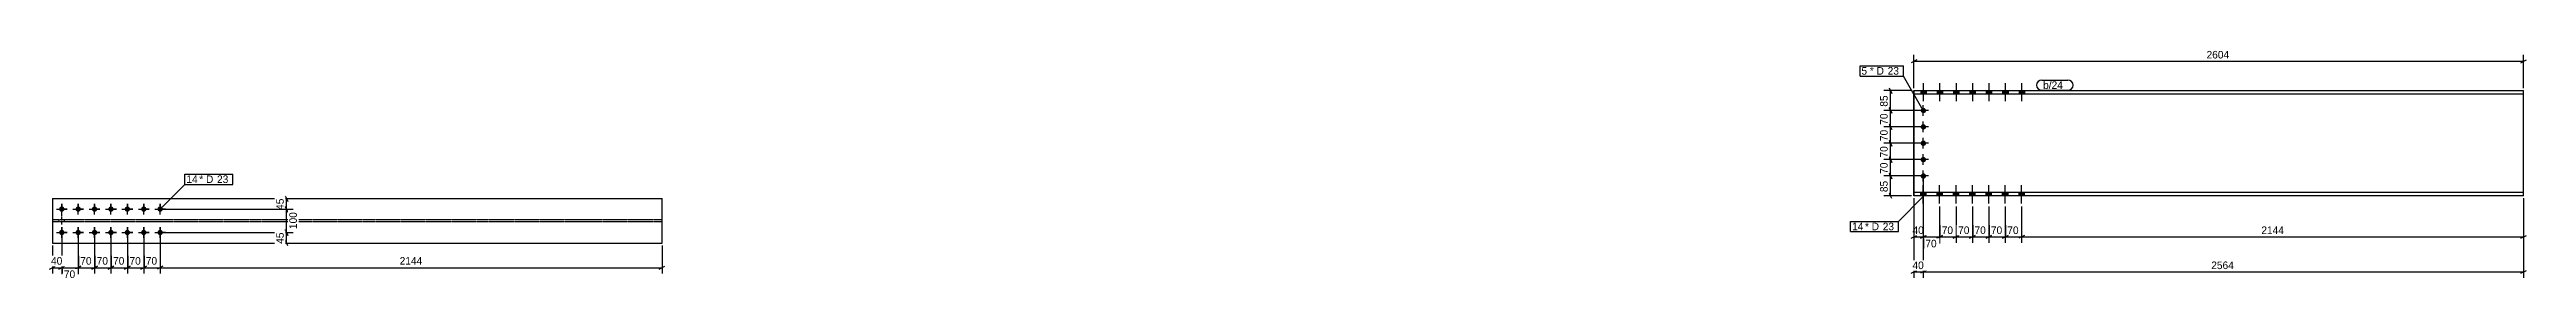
# Model space of a CAD drawing. Header units: millimetres. Extents: x 32 to 10610, y 26 to 1008.
import ezdxf

# ---------------------------------------------------------------- set-up
doc = ezdxf.new("R2010")
doc.units = ezdxf.units.MM
doc.linetypes.add('DXK_LINE_DOT2', pattern=[3.9198, 1.9599, -1.9599])
doc.linetypes.add('DXK_LINE_DOT4', pattern=[0.9408, 0.4704, -0.4704])
doc.styles.add('Comic Sans MS', font='COMIC.TTF', dxfattribs={"height": 0.2})

msp = doc.modelspace()

# ---------------------------------------------------------------- hatches: boundary and pattern name
at = {"linetype": 'Continuous'}
for points in [[(8046, 833), (8023, 833), (8023, 818), (8046, 818)], [(8046, 833), (8023, 833), (8023, 818), (8046, 818)], [(8046, 748), (8046, 745), (8045, 743), (8044, 741), (8042, 739), (8040, 738), (8038, 737), (8035, 736), (8033, 736), (8031, 737), (8029, 738), (8027, 739), (8025, 741), (8024, 743), (8023, 745), (8023, 748), (8023, 750), (8024, 752), (8025, 754), (8027, 756), (8029, 758), (8031, 759), (8033, 759), (8035, 759), (8038, 759), (8040, 758), (8042, 756), (8044, 754), (8045, 752), (8046, 750)], [(8116, 833), (8093, 833), (8093, 818), (8116, 818)], [(8116, 833), (8093, 833), (8093, 818), (8116, 818)], [(8186, 833), (8163, 833), (8163, 818), (8186, 818)], [(8186, 833), (8163, 833), (8163, 818), (8186, 818)], [(8256, 833), (8233, 833), (8233, 818), (8256, 818)], [(8256, 833), (8233, 833), (8233, 818), (8256, 818)], [(8326, 833), (8303, 833), (8303, 818), (8326, 818)], [(8326, 833), (8303, 833), (8303, 818), (8326, 818)], [(8396, 833), (8373, 833), (8373, 818), (8396, 818)], [(8396, 833), (8373, 833), (8373, 818), (8396, 818)], [(8466, 833), (8443, 833), (8443, 818), (8466, 818)], [(8466, 833), (8443, 833), (8443, 818), (8466, 818)], [(8046, 678), (8046, 675), (8045, 673), (8044, 671), (8042, 669), (8040, 668), (8038, 667), (8035, 666), (8033, 666), (8031, 667), (8029, 668), (8027, 669), (8025, 671), (8024, 673), (8023, 675), (8023, 678), (8023, 680), (8024, 682), (8025, 684), (8027, 686), (8029, 688), (8031, 689), (8033, 689), (8035, 689), (8038, 689), (8040, 688), (8042, 686), (8044, 684), (8045, 682), (8046, 680)], [(8046, 608), (8046, 605), (8045, 603), (8044, 601), (8042, 599), (8040, 598), (8038, 597), (8035, 596), (8033, 596), (8031, 597), (8029, 598), (8027, 599), (8025, 601), (8024, 603), (8023, 605), (8023, 608), (8023, 610), (8024, 612), (8025, 614), (8027, 616), (8029, 618), (8031, 619), (8033, 619), (8035, 619), (8038, 619), (8040, 618), (8042, 616), (8044, 614), (8045, 612), (8046, 610)], [(8046, 538), (8046, 535), (8045, 533), (8044, 531), (8042, 529), (8040, 528), (8038, 527), (8035, 526), (8033, 526), (8031, 527), (8029, 528), (8027, 529), (8025, 531), (8024, 533), (8023, 535), (8023, 538), (8023, 540), (8024, 542), (8025, 544), (8027, 546), (8029, 548), (8031, 549), (8033, 549), (8035, 549), (8038, 549), (8040, 548), (8042, 546), (8044, 544), (8045, 542), (8046, 540)], [(8046, 468), (8046, 465), (8045, 463), (8044, 461), (8042, 459), (8040, 458), (8038, 457), (8035, 456), (8033, 456), (8031, 457), (8029, 458), (8027, 459), (8025, 461), (8024, 463), (8023, 465), (8023, 468), (8023, 470), (8024, 472), (8025, 474), (8027, 476), (8029, 478), (8031, 479), (8033, 479), (8035, 479), (8038, 479), (8040, 478), (8042, 476), (8044, 474), (8045, 472), (8046, 470)], [(84, 338, -1), (84, 315, -1)], [(154, 338, -1), (154, 315, -1)], [(224, 338, -1), (224, 315, -1)], [(294, 338, -1), (294, 315, -1)], [(364, 338, -1), (364, 315, -1)], [(434, 338, -1), (434, 315, -1)], [(504, 338, -1), (504, 315, -1)], [(8046, 397), (8023, 397), (8023, 383), (8046, 383)], [(8046, 397), (8023, 397), (8023, 383), (8046, 383)], [(8116, 397), (8093, 397), (8093, 383), (8116, 383)], [(8116, 397), (8093, 397), (8093, 383), (8116, 383)], [(8186, 397), (8163, 397), (8163, 383), (8186, 383)], [(8186, 397), (8163, 397), (8163, 383), (8186, 383)], [(8256, 397), (8233, 397), (8233, 383), (8256, 383)], [(8256, 397), (8233, 397), (8233, 383), (8256, 383)], [(8326, 397), (8303, 397), (8303, 383), (8326, 383)], [(8326, 397), (8303, 397), (8303, 383), (8326, 383)], [(8396, 397), (8373, 397), (8373, 383), (8396, 383)], [(8396, 397), (8373, 397), (8373, 383), (8396, 383)], [(8466, 397), (8443, 397), (8443, 383), (8466, 383)], [(8466, 397), (8443, 397), (8443, 383), (8466, 383)], [(84, 238, -1), (84, 215, -1)], [(154, 238, -1), (154, 215, -1)], [(224, 238, -1), (224, 215, -1)], [(294, 238, -1), (294, 215, -1)], [(364, 238, -1), (364, 215, -1)], [(434, 238, -1), (434, 215, -1)], [(504, 238, -1), (504, 215, -1)]]:
    msp.add_hatch(color=3, dxfattribs=at).paths.add_polyline_path(points)

# ---------------------------------------------------------------- linework, layer by layer
at = {"color": 8, "linetype": 'Continuous'}
for p, q in [((8006, 964), (7982, 952)), ((7994, 843), (7994, 986)), ((7994, 958), (10598, 958)), ((10586, 952), (10610, 964)), ((10598, 843), (10598, 986)), ((7984, 833), (7866, 833)), ((8024, 748), (7866, 748)), ((7888, 845), (7900, 821)), ((7900, 736), (7888, 760)), ((7894, 748), (7894, 833)), ((8024, 678), (7866, 678)), ((7900, 666), (7888, 690)), ((8024, 608), (7866, 608)), ((8024, 538), (7866, 538)), ((7900, 596), (7888, 620)), ((7900, 526), (7888, 550)), ((8024, 468), (7866, 468)), ((7900, 456), (7888, 480)), ((514, 371), (1070, 371)), ((514, 326), (1070, 326)), ((1038, 383), (1050, 359)), ((1050, 314), (1038, 338)), ((1044, 326), (1044, 371)), ((7984, 383), (7866, 383)), ((7900, 371), (7888, 395)), ((7994, 373), (7994, 182)), ((8034, 338), (8034, 182)), ((8104, 338), (8104, 182)), ((8174, 338), (8174, 182)), ((8244, 338), (8244, 182)), ((8314, 338), (8314, 182)), ((8384, 338), (8384, 182)), ((8454, 338), (8454, 182)), ((8454, 338), (8454, 182)), ((10598, 373), (10598, 182)), ((10598, 373), (10598, 32)), ((84, 216), (84, 48)), ((154, 216), (154, 51)), ((224, 216), (224, 51)), ((294, 216), (294, 51)), ((364, 216), (364, 51)), ((434, 216), (434, 51)), ((504, 216), (504, 51)), ((504, 216), (504, 51)), ((514, 226), (1072, 226)), ((1050, 214), (1038, 238)), ((7982, 202), (8006, 214)), ((8046, 214), (8022, 202)), ((8092, 202), (8116, 214)), ((8186, 214), (8162, 202)), ((8232, 202), (8256, 214)), ((8302, 202), (8326, 214)), ((8372, 202), (8396, 214)), ((8466, 214), (8442, 202)), ((8466, 214), (8442, 202)), ((10586, 202), (10610, 214)), ((514, 181), (1070, 181)), ((2648, 171), (2648, 51)), ((7994, 208), (8034, 208)), ((8104, 208), (8174, 208)), ((8384, 208), (8454, 208)), ((8454, 208), (10598, 208)), ((72, 70), (96, 82)), ((142, 70), (166, 82)), ((212, 70), (236, 82)), ((282, 70), (306, 82)), ((352, 70), (376, 82)), ((422, 70), (446, 82)), ((434, 76), (504, 76)), ((516, 82), (492, 70)), ((516, 82), (492, 70)), ((504, 76), (2648, 76)), ((2636, 70), (2660, 82)), ((7982, 52), (8006, 64)), ((7994, 58), (8034, 58)), ((8046, 64), (8022, 52)), ((8046, 64), (8022, 52)), ((8034, 58), (10598, 58)), ((10586, 52), (10610, 64))]:
    msp.add_line(p, q, dxfattribs=at)
at = {"color": 3, "linetype": 'Continuous'}
for p, q in [((8034, 865), (8034, 787)), ((8034, 865), (8034, 787)), ((8104, 865), (8104, 787)), ((8104, 865), (8104, 787)), ((8174, 865), (8174, 787)), ((8174, 865), (8174, 787)), ((8244, 865), (8244, 787)), ((8244, 865), (8244, 787)), ((8314, 865), (8314, 787)), ((8314, 865), (8314, 787)), ((8384, 865), (8384, 787)), ((8384, 865), (8384, 787)), ((8454, 865), (8454, 787)), ((8454, 865), (8454, 787)), ((8057, 748), (8011, 748)), ((8023, 833), (8023, 818)), ((8023, 833), (8023, 818)), ((8034, 725), (8034, 771)), ((8046, 833), (8046, 818)), ((8046, 833), (8046, 818)), ((8093, 833), (8093, 818)), ((8093, 833), (8093, 818)), ((8116, 833), (8116, 818)), ((8116, 833), (8116, 818)), ((8163, 833), (8163, 818)), ((8163, 833), (8163, 818)), ((8186, 833), (8186, 818)), ((8186, 833), (8186, 818)), ((8233, 833), (8233, 818)), ((8233, 833), (8233, 818)), ((8256, 833), (8256, 818)), ((8256, 833), (8256, 818)), ((8303, 833), (8303, 818)), ((8303, 833), (8303, 818)), ((8326, 833), (8326, 818)), ((8326, 833), (8326, 818)), ((8373, 833), (8373, 818)), ((8373, 833), (8373, 818)), ((8396, 833), (8396, 818)), ((8396, 833), (8396, 818)), ((8443, 833), (8443, 818)), ((8443, 833), (8443, 818)), ((8466, 833), (8466, 818)), ((8466, 833), (8466, 818)), ((8057, 678), (8011, 678)), ((8034, 655), (8034, 701)), ((8057, 608), (8011, 608)), ((8057, 538), (8011, 538)), ((8034, 585), (8034, 631)), ((8034, 515), (8034, 561)), ((8057, 468), (8011, 468)), ((8034, 445), (8034, 491)), ((8034, 350), (8034, 429)), ((8034, 350), (8034, 429)), ((8104, 350), (8104, 429)), ((8104, 350), (8104, 429)), ((8174, 350), (8174, 429)), ((8174, 350), (8174, 429)), ((8244, 350), (8244, 429)), ((8244, 350), (8244, 429)), ((8314, 350), (8314, 429)), ((8314, 350), (8314, 429)), ((8384, 350), (8384, 429)), ((8384, 350), (8384, 429)), ((8454, 350), (8454, 429)), ((8454, 350), (8454, 429)), ((61, 326), (107, 326)), ((61, 326), (77, 326)), ((84, 303), (84, 349)), ((84, 349), (84, 334)), ((84, 303), (84, 319)), ((107, 326), (92, 326)), ((131, 326), (177, 326)), ((131, 326), (147, 326)), ((154, 303), (154, 349)), ((154, 349), (154, 334)), ((154, 303), (154, 319)), ((177, 326), (162, 326)), ((201, 326), (247, 326)), ((201, 326), (217, 326)), ((224, 303), (224, 349)), ((224, 349), (224, 334)), ((224, 303), (224, 319)), ((247, 326), (232, 326)), ((271, 326), (317, 326)), ((271, 326), (287, 326)), ((294, 303), (294, 349)), ((294, 349), (294, 334)), ((294, 303), (294, 319)), ((317, 326), (302, 326)), ((341, 326), (387, 326)), ((341, 326), (357, 326)), ((364, 303), (364, 349)), ((364, 349), (364, 334)), ((364, 303), (364, 319)), ((387, 326), (372, 326)), ((411, 326), (457, 326)), ((411, 326), (427, 326)), ((434, 303), (434, 349)), ((434, 349), (434, 334)), ((434, 303), (434, 319)), ((457, 326), (442, 326)), ((481, 326), (527, 326)), ((481, 326), (497, 326)), ((504, 303), (504, 349)), ((504, 349), (504, 334)), ((504, 303), (504, 319)), ((527, 326), (512, 326)), ((8023, 383), (8023, 397)), ((8023, 383), (8023, 397)), ((8046, 383), (8046, 397)), ((8046, 383), (8046, 397)), ((8093, 383), (8093, 397)), ((8093, 383), (8093, 397)), ((8116, 383), (8116, 397)), ((8116, 383), (8116, 397)), ((8163, 383), (8163, 397)), ((8163, 383), (8163, 397)), ((8186, 383), (8186, 397)), ((8186, 383), (8186, 397)), ((8233, 383), (8233, 397)), ((8233, 383), (8233, 397)), ((8256, 383), (8256, 397)), ((8256, 383), (8256, 397)), ((8303, 383), (8303, 397)), ((8303, 383), (8303, 397)), ((8326, 383), (8326, 397)), ((8326, 383), (8326, 397)), ((8373, 383), (8373, 397)), ((8373, 383), (8373, 397)), ((8396, 383), (8396, 397)), ((8396, 383), (8396, 397)), ((8443, 383), (8443, 397)), ((8443, 383), (8443, 397)), ((8466, 383), (8466, 397)), ((8466, 383), (8466, 397)), ((61, 226), (107, 226)), ((61, 226), (77, 226)), ((84, 203), (84, 249)), ((84, 249), (84, 234)), ((84, 203), (84, 219)), ((107, 226), (92, 226)), ((131, 226), (177, 226)), ((131, 226), (147, 226)), ((154, 203), (154, 249)), ((154, 249), (154, 234)), ((154, 203), (154, 219)), ((177, 226), (162, 226)), ((201, 226), (247, 226)), ((201, 226), (217, 226)), ((224, 203), (224, 249)), ((224, 249), (224, 234)), ((224, 203), (224, 219)), ((247, 226), (232, 226)), ((271, 226), (317, 226)), ((271, 226), (287, 226)), ((294, 203), (294, 249)), ((294, 249), (294, 234)), ((294, 203), (294, 219)), ((317, 226), (302, 226)), ((341, 226), (387, 226)), ((341, 226), (357, 226)), ((364, 203), (364, 249)), ((364, 249), (364, 234)), ((364, 203), (364, 219)), ((387, 226), (372, 226)), ((411, 226), (457, 226)), ((411, 226), (427, 226)), ((434, 203), (434, 249)), ((434, 249), (434, 234)), ((434, 203), (434, 219)), ((457, 226), (442, 226)), ((481, 226), (527, 226)), ((481, 226), (497, 226)), ((504, 203), (504, 249)), ((504, 249), (504, 234)), ((504, 203), (504, 219)), ((527, 226), (512, 226))]:
    msp.add_line(p, q, dxfattribs=at)
at = {"color": 7, "linetype": 'Continuous'}
for p, q in [((7994, 818), (7994, 833)), ((7994, 833), (10598, 833)), ((7994, 397), (7994, 818)), ((10598, 818), (7994, 818)), ((10598, 383), (10598, 833)), ((44, 371), (44, 181)), ((44, 371), (2648, 371)), ((2648, 181), (2648, 371)), ((7994, 383), (7994, 397)), ((10598, 397), (7994, 397)), ((10598, 383), (7994, 383)), ((44, 181), (2648, 181))]:
    msp.add_line(p, q, dxfattribs=at)
at = {"color": 7, "linetype": 'DXK_LINE_DOT4'}
for p, q in [((7994, 833), (7994, 833)), ((7994, 833), (7994, 818)), ((7994, 818), (7994, 818)), ((7994, 818), (7994, 818)), ((7994, 818), (7994, 397)), ((7994, 397), (7994, 397)), ((7994, 397), (7994, 397)), ((7994, 397), (7994, 383)), ((7994, 383), (7994, 383)), ((2648, 281), (44, 281)), ((2648, 272), (44, 272))]:
    msp.add_line(p, q, dxfattribs=at)
at = {"color": 3, "linetype": 'DXK_LINE_DOT2'}
for p, q in [((84, 259), (84, 322)), ((84, 259), (84, 322)), ((84, 259), (84, 322)), ((84, 259), (84, 322)), ((84, 259), (84, 322)), ((73, 272), (73, 281)), ((73, 272), (73, 281)), ((73, 272), (73, 281)), ((73, 272), (73, 281)), ((73, 272), (73, 281)), ((96, 272), (96, 281)), ((96, 272), (96, 281)), ((96, 272), (96, 281)), ((96, 272), (96, 281)), ((96, 272), (96, 281))]:
    msp.add_line(p, q, dxfattribs=at)

# ---------------------------------------------------------------- wipeouts: each hides what was drawn before it
at = {"color": 0}
for points in [[(7796, 901), (7796, 933), (7770, 933), (7770, 901)], [(662, 438), (662, 470), (616, 470), (616, 438)], [(7775, 236), (7775, 268), (7730, 268), (7730, 236)]]:
    msp.add_wipeout(points, dxfattribs=at)

# ---------------------------------------------------------------- next in the draw order: wipeouts: each hides what was drawn before it
for points in [[(9355, 964), (9355, 1008), (9238, 1008), (9238, 964)], [(7796, 901), (7796, 933), (7770, 933), (7770, 901)], [(8646, 840), (8646, 872), (8546, 872), (8546, 840)], [(7888, 823), (7843, 823), (7843, 758), (7888, 758)], [(662, 438), (662, 470), (616, 470), (616, 438)], [(1038, 381), (993, 381), (993, 316), (1038, 316)], [(7775, 236), (7775, 268), (7730, 268), (7730, 236)], [(8047, 214), (8047, 258), (7982, 258), (7982, 214)], [(8172, 214), (8172, 258), (8107, 258), (8107, 214)], [(8452, 214), (8452, 258), (8387, 258), (8387, 214)], [(9581, 214), (9581, 258), (9471, 258), (9471, 214)], [(502, 82), (502, 127), (437, 127), (437, 82)], [(1631, 82), (1631, 127), (1521, 127), (1521, 82)], [(9375, 64), (9375, 108), (9258, 108), (9258, 64)]]:
    msp.add_wipeout(points, dxfattribs=at)

# ---------------------------------------------------------------- next in the draw order: linework, layer by layer
at = {"color": 8, "linetype": 'Continuous'}
for p, q in [((8024, 748), (7866, 748)), ((7888, 760), (7900, 736)), ((7894, 678), (7894, 748)), ((514, 326), (1072, 326)), ((1038, 338), (1050, 314)), ((1044, 226), (1044, 326)), ((8034, 338), (8034, 179)), ((8104, 338), (8104, 179)), ((8174, 338), (8174, 182)), ((8384, 338), (8384, 182)), ((434, 216), (434, 51)), ((8022, 202), (8046, 214)), ((8116, 214), (8092, 202)), ((8162, 202), (8186, 214)), ((8396, 214), (8372, 202)), ((8034, 208), (8104, 208)), ((8314, 208), (8384, 208)), ((364, 76), (434, 76)), ((446, 82), (422, 70))]:
    msp.add_line(p, q, dxfattribs=at)
at = {"color": 7, "linetype": 'Continuous'}
for p, q in [((504, 326), (610, 432)), ((610, 432), (610, 476)), ((7724, 230), (7724, 274))]:
    msp.add_line(p, q, dxfattribs=at)

# ---------------------------------------------------------------- next in the draw order: texts
at = {"color": 3, "style": 'Comic Sans MS'}
for s, p in [('2604', (9244, 970)), ('40', (7988, 220)), ('70', (8113, 220)), ('70', (8393, 220)), ('2144', (9478, 220)), ('70', (443, 89)), ('2144', (1527, 89)), ('2564', (9264, 70))]:
    msp.add_text(s, height=32.4, dxfattribs=at).set_placement(p)
for s, p in [('85', (7882, 764)), ('45', (1032, 323))]:
    msp.add_text(s, height=32.4, rotation=90.0002, dxfattribs=at).set_placement(p)

# ---------------------------------------------------------------- next in the draw order: wipeouts: each hides what was drawn before it
at = {"color": 0}
for points in [[(7872, 901), (7872, 933), (7806, 933), (7806, 901)], [(8646, 840), (8646, 872), (8546, 872), (8546, 840)], [(737, 438), (737, 470), (671, 470), (671, 438)], [(7851, 236), (7851, 268), (7785, 268), (7785, 236)]]:
    msp.add_wipeout(points, dxfattribs=at)

# ---------------------------------------------------------------- next in the draw order: linework, layer by layer
at = {"color": 7, "linetype": 'Continuous'}
for p, q in [((8540, 878), (8652, 878)), ((8540, 834), (8652, 834))]:
    msp.add_line(p, q, dxfattribs=at)
for centre, start, end in [((8540, 856), 90, 270), ((8652, 856), 270, 90)]:
    msp.add_arc(centre, 22, start, end, dxfattribs=at)

# ---------------------------------------------------------------- next in the draw order: texts
at = {"color": 3, "style": 'Comic Sans MS'}
msp.add_text('b/24', height=32.4, dxfattribs=at).set_placement((8546, 840))

# ---------------------------------------------------------------- next in the draw order: wipeouts: each hides what was drawn before it
at = {"color": 0}
for points in [[(7872, 901), (7872, 933), (7806, 933), (7806, 901)], [(7888, 745), (7843, 745), (7843, 680), (7888, 680)], [(737, 438), (737, 470), (671, 470), (671, 438)], [(1095, 318), (1050, 318), (1050, 234), (1095, 234)], [(7851, 236), (7851, 268), (7785, 268), (7785, 236)], [(8382, 214), (8382, 258), (8317, 258), (8317, 214)], [(432, 82), (432, 127), (367, 127), (367, 82)], [(8102, 157), (8102, 202), (8037, 202), (8037, 157)]]:
    msp.add_wipeout(points, dxfattribs=at)

# ---------------------------------------------------------------- next in the draw order: linework, layer by layer
at = {"color": 7, "linetype": 'Continuous'}
msp.add_line((7764, 895), (7764, 939), dxfattribs=at)
at = {"color": 8, "linetype": 'Continuous'}
for p, q in [((8024, 678), (7866, 678)), ((7888, 690), (7900, 666)), ((7894, 608), (7894, 678)), ((8034, 458), (8034, 32)), ((8034, 458), (8034, 32)), ((7994, 373), (7994, 32)), ((8314, 338), (8314, 182)), ((364, 216), (364, 51)), ((514, 226), (1070, 226)), ((1038, 238), (1050, 214)), ((1044, 181), (1044, 226)), ((8326, 214), (8302, 202)), ((1050, 169), (1038, 193)), ((8244, 208), (8314, 208)), ((294, 76), (364, 76)), ((376, 82), (352, 70))]:
    msp.add_line(p, q, dxfattribs=at)

# ---------------------------------------------------------------- next in the draw order: texts
at = {"color": 3, "style": 'Comic Sans MS'}
for s, p in [('5', (7770, 901)), ('14', (616, 438)), ('14', (7730, 236)), ('70', (8323, 220)), ('70', (373, 89)), ('70', (8043, 163))]:
    msp.add_text(s, height=32.4, dxfattribs=at).set_placement(p)
for s, p in [('70', (7882, 687)), ('100', (1088, 241))]:
    msp.add_text(s, height=32.4, rotation=90.0002, dxfattribs=at).set_placement(p)

# ---------------------------------------------------------------- next in the draw order: wipeouts: each hides what was drawn before it
at = {"color": 0}
for points in [[(7934, 901), (7934, 933), (7882, 933), (7882, 901)], [(799, 438), (799, 470), (747, 470), (747, 438)], [(7913, 236), (7913, 268), (7861, 268), (7861, 236)]]:
    msp.add_wipeout(points, dxfattribs=at)

# ---------------------------------------------------------------- next in the draw order: wipeouts: each hides what was drawn before it
for points in [[(7934, 901), (7934, 933), (7882, 933), (7882, 901)], [(7888, 675), (7843, 675), (7843, 610), (7888, 610)], [(799, 438), (799, 470), (747, 470), (747, 438)], [(1038, 236), (993, 236), (993, 171), (1038, 171)], [(7913, 236), (7913, 268), (7861, 268), (7861, 236)], [(8312, 214), (8312, 258), (8247, 258), (8247, 214)], [(362, 82), (362, 127), (297, 127), (297, 82)], [(8047, 64), (8047, 108), (7982, 108), (7982, 64)]]:
    msp.add_wipeout(points, dxfattribs=at)

# ---------------------------------------------------------------- next in the draw order: linework, layer by layer
at = {"color": 7, "linetype": 'Continuous'}
for p, q in [((7764, 939), (7949, 939)), ((7764, 895), (7949, 895)), ((7949, 895), (7949, 939)), ((8034, 748), (7949, 895)), ((610, 476), (815, 476)), ((610, 432), (815, 432)), ((815, 432), (815, 476)), ((7724, 274), (7928, 274)), ((7724, 230), (7928, 230)), ((7928, 230), (7928, 274))]:
    msp.add_line(p, q, dxfattribs=at)
at = {"color": 8, "linetype": 'Continuous'}
for p, q in [((8024, 608), (7866, 608)), ((7888, 620), (7900, 596)), ((7894, 538), (7894, 608)), ((8244, 338), (8244, 182)), ((294, 216), (294, 51)), ((8256, 214), (8232, 202)), ((8174, 208), (8244, 208)), ((224, 76), (294, 76)), ((306, 82), (282, 70))]:
    msp.add_line(p, q, dxfattribs=at)

# ---------------------------------------------------------------- next in the draw order: texts
at = {"color": 3, "style": 'Comic Sans MS'}
for s, p in [('* D', (7806, 901)), ('23', (7882, 901)), ('* D', (671, 438)), ('23', (747, 438)), ('* D', (7785, 236)), ('23', (7861, 236)), ('70', (8253, 220)), ('70', (303, 89)), ('40', (7988, 70))]:
    msp.add_text(s, height=32.4, dxfattribs=at).set_placement(p)
for s, p in [('70', (7882, 617)), ('45', (1032, 178))]:
    msp.add_text(s, height=32.4, rotation=90.0002, dxfattribs=at).set_placement(p)

# ---------------------------------------------------------------- next in the draw order: wipeouts: each hides what was drawn before it
at = {"color": 0}
for points in [[(7888, 605), (7843, 605), (7843, 540), (7888, 540)], [(8242, 214), (8242, 258), (8177, 258), (8177, 214)], [(292, 82), (292, 127), (227, 127), (227, 82)]]:
    msp.add_wipeout(points, dxfattribs=at)

# ---------------------------------------------------------------- next in the draw order: linework, layer by layer
at = {"color": 8, "linetype": 'Continuous'}
for p, q in [((8024, 538), (7866, 538)), ((7888, 550), (7900, 526)), ((7894, 468), (7894, 538)), ((224, 216), (224, 51)), ((154, 76), (224, 76)), ((236, 82), (212, 70))]:
    msp.add_line(p, q, dxfattribs=at)

# ---------------------------------------------------------------- next in the draw order: texts
at = {"color": 3, "style": 'Comic Sans MS'}
msp.add_text('70', height=32.4, rotation=90.0002, dxfattribs=at).set_placement((7882, 547))
for p in [(8183, 220), (233, 89)]:
    msp.add_text('70', height=32.4, dxfattribs=at).set_placement(p)

# ---------------------------------------------------------------- next in the draw order: wipeouts: each hides what was drawn before it
at = {"color": 0}
for points in [[(7888, 535), (7843, 535), (7843, 470), (7888, 470)], [(222, 82), (222, 127), (157, 127), (157, 82)]]:
    msp.add_wipeout(points, dxfattribs=at)

# ---------------------------------------------------------------- next in the draw order: linework, layer by layer
at = {"color": 8, "linetype": 'Continuous'}
for p, q in [((8024, 468), (7866, 468)), ((7888, 480), (7900, 456)), ((7894, 383), (7894, 468)), ((154, 216), (154, 48)), ((84, 76), (154, 76)), ((166, 82), (142, 70))]:
    msp.add_line(p, q, dxfattribs=at)

# ---------------------------------------------------------------- next in the draw order: texts
at = {"color": 3, "style": 'Comic Sans MS'}
msp.add_text('70', height=32.4, rotation=90.0002, dxfattribs=at).set_placement((7882, 477))
msp.add_text('70', height=32.4, dxfattribs=at).set_placement((163, 89))

# ---------------------------------------------------------------- next in the draw order: wipeouts: each hides what was drawn before it
at = {"color": 0}
for points in [[(7888, 458), (7843, 458), (7843, 393), (7888, 393)], [(152, 26), (152, 70), (87, 70), (87, 26)]]:
    msp.add_wipeout(points, dxfattribs=at)

# ---------------------------------------------------------------- next in the draw order: linework, layer by layer
at = {"color": 7, "linetype": 'Continuous'}
msp.add_line((8034, 380), (7928, 274), dxfattribs=at)
at = {"color": 8, "linetype": 'Continuous'}
for p, q in [((84, 216), (84, 51)), ((44, 171), (44, 51)), ((32, 70), (56, 82)), ((44, 76), (84, 76)), ((96, 82), (72, 70))]:
    msp.add_line(p, q, dxfattribs=at)

# ---------------------------------------------------------------- next in the draw order: texts
at = {"color": 3, "style": 'Comic Sans MS'}
msp.add_text('85', height=32.4, rotation=90.0002, dxfattribs=at).set_placement((7882, 399))
msp.add_text('70', height=32.4, dxfattribs=at).set_placement((93, 32))

# ---------------------------------------------------------------- next in the draw order: wipeouts: each hides what was drawn before it
at = {"color": 0}
msp.add_wipeout([(97, 82), (97, 127), (32, 127), (32, 82)], dxfattribs=at)

# ---------------------------------------------------------------- next in the draw order: texts
at = {"color": 3, "style": 'Comic Sans MS'}
msp.add_text('40', height=32.4, dxfattribs=at).set_placement((38, 89))

doc.saveas('drawing.dxf')
